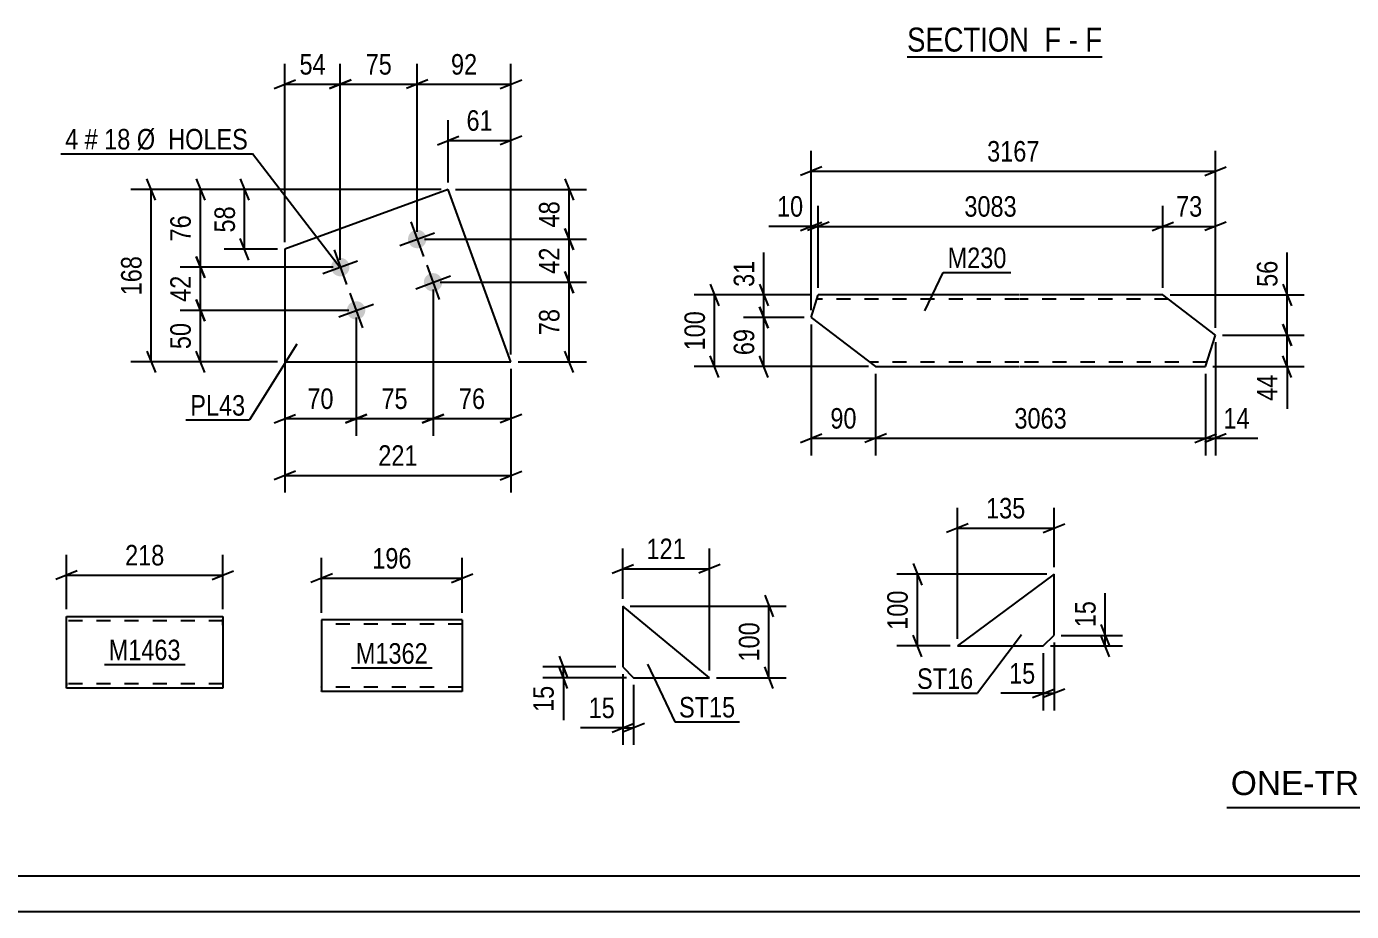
# Model space of a CAD drawing. Header units: millimetres. Extents: x 0 to 841, y 0 to 594.
# Drawn here: x 235.4 to 420.4, y 0 to 123.5 of the extents above; entities that cross this region are included whole.
import ezdxf

# ---------------------------------------------------------------- set-up
doc = ezdxf.new("R2010")
doc.units = ezdxf.units.MM
doc.linetypes.add('DXK_LINE_DOT2', pattern=[3.9198, 1.9599, -1.9599])
doc.styles.add('Arial', font='ARIAL.TTF', dxfattribs={"height": 0.2})
doc.styles.add('Arial Narrow', font='ARIALN.TTF', dxfattribs={"height": 0.2})

# ---------------------------------------------------------------- blocks, each defined once
blk = doc.blocks.new('Unknown-247305034-1135 - 41552')
at = {"color": 5, "linetype": 'Continuous'}
for p, q in [((5, 5), (836, 5)), ((0, 0), (841, 0))]:
    blk.add_line(p, q, dxfattribs=at)
blk = doc.blocks.new('Unknown-247305034-17 - 4380')
at = {"color": 6, "linetype": 'Continuous'}
blk.add_line((358.35, 119.27), (385.57, 119.27), dxfattribs=at)
at = {"color": 0, "linetype": 'Continuous'}
for points in [[(376.46, 120.02), (376.46, 123.52), (358.35, 123.52), (358.35, 120.02)], [(379.85, 120.02), (379.85, 123.52), (377.51, 123.52), (377.51, 120.02)], [(382.18, 120.02), (382.18, 123.52), (380.9, 123.52), (380.9, 120.02)], [(385.57, 120.02), (385.57, 123.52), (383.23, 123.52), (383.23, 120.02)]]:
    blk.add_wipeout(points, dxfattribs=at)
at = {"color": 7, "linetype": 'Continuous', "style": 'Arial Narrow'}
for s, p in [('SECTION ', (358.35, 120.02)), ('F', (377.51, 120.02)), ('F', (383.23, 120.02)), ('-', (380.9, 120.02))]:
    blk.add_text(s, height=3.34, dxfattribs=at).set_placement(p)
blk = doc.blocks.new('Part-247305034-6450 - 6444')
at = {"color": 2, "linetype": 'Continuous'}
for p, q in [((344.96, 82.91), (345.94, 86.05)), ((373.95, 86.05), (345.94, 86.05)), ((394.05, 86.05), (374.05, 86.05)), ((401.4, 80.46), (394.05, 86.05)), ((344.96, 82.91), (353.95, 76.05)), ((400.02, 76.05), (401.4, 80.46)), ((353.95, 76.05), (373.95, 76.05)), ((374.05, 76.05), (400.02, 76.05))]:
    blk.add_line(p, q, dxfattribs=at)
at = {"color": 7, "linetype": 'DXK_LINE_DOT2'}
for p, q in [((373.95, 85.45), (345.75, 85.45)), ((394.84, 85.45), (374.05, 85.45)), ((373.95, 76.65), (353.16, 76.65)), ((400.21, 76.65), (374.05, 76.65))]:
    blk.add_line(p, q, dxfattribs=at)
blk = doc.blocks.new('Part-247305034-5255 - 5249')
at = {"color": 2, "linetype": 'Continuous'}
for p, q in [((318.66, 42.63), (318.66, 34.13)), ((330.75, 32.63), (318.66, 42.63)), ((318.66, 34.13), (320.16, 32.63)), ((320.16, 32.63), (330.75, 32.63))]:
    blk.add_line(p, q, dxfattribs=at)
blk = doc.blocks.new('Part-247305034-5311 - 5305')
at = {"color": 2, "linetype": 'Continuous'}
for p, q in [((378.86, 47.06), (365.36, 37.06)), ((378.86, 38.56), (378.86, 47.06)), ((365.36, 37.06), (377.36, 37.06)), ((377.36, 37.06), (378.86, 38.56))]:
    blk.add_line(p, q, dxfattribs=at)
blk = doc.blocks.new('Bolt-247305034-5788 - 5782')
at = {"linetype": 'Continuous'}
for points in [[(291.15, 94.3, -1), (288.74, 93.41, -1)], [(280.42, 90.38, -1), (278, 89.5, -1)], [(293.36, 88.26, -1), (290.94, 87.38, -1)], [(282.62, 84.34, -1), (280.21, 83.46, -1)]]:
    blk.add_hatch(color=1, dxfattribs=at).paths.add_polyline_path(points)
at = {"color": 1, "linetype": 'Continuous'}
for p, q in [((289.06, 96.27), (290.83, 91.44)), ((287.53, 92.97), (292.36, 94.74)), ((276.79, 89.06), (281.63, 90.82)), ((278.33, 92.35), (280.09, 87.52)), ((291.27, 90.23), (293.03, 85.4)), ((289.73, 86.93), (294.57, 88.7)), ((280.53, 86.31), (282.29, 81.48)), ((279, 83.02), (283.83, 84.78))]:
    blk.add_line(p, q, dxfattribs=at)
blk = doc.blocks.new('Part-247305034-5793 - 5782')
at = {"color": 2, "linetype": 'Continuous'}
for p, q in [((294.27, 100.76), (271.46, 92.43)), ((303.04, 76.73), (294.27, 100.76)), ((271.46, 92.43), (271.46, 76.73)), ((271.46, 76.73), (303.04, 76.73))]:
    blk.add_line(p, q, dxfattribs=at)
blk = doc.blocks.new('Part-247305034-41567 - 41566')
at = {"color": 2, "linetype": 'Continuous'}
for p, q in [((296.21, 40.69), (276.6, 40.69)), ((276.6, 40.69), (276.6, 30.78)), ((296.21, 40.69), (296.21, 30.69)), ((276.6, 30.69), (276.6, 30.78)), ((296.21, 30.69), (276.6, 30.69))]:
    blk.add_line(p, q, dxfattribs=at)
at = {"color": 7, "linetype": 'DXK_LINE_DOT2'}
for p, q in [((296.21, 40.09), (276.6, 40.09)), ((276.6, 31.29), (276.6, 31.34)), ((296.21, 31.29), (276.6, 31.29)), ((296.21, 31.29), (296.21, 31.34))]:
    blk.add_line(p, q, dxfattribs=at)
blk = doc.blocks.new('Part-247305034-41602 - 41601')
at = {"color": 2, "linetype": 'Continuous'}
for p, q in [((240.99, 39.98), (240.99, 41.18)), ((240.99, 41.18), (262.81, 41.18)), ((262.81, 41.18), (262.81, 41.08)), ((262.81, 41.08), (262.81, 39.98)), ((240.99, 31.92), (240.99, 39.98)), ((262.81, 39.98), (262.81, 31.18)), ((240.99, 31.27), (240.99, 31.92)), ((240.99, 31.18), (240.99, 31.27)), ((262.81, 31.18), (240.99, 31.18))]:
    blk.add_line(p, q, dxfattribs=at)
at = {"color": 7, "linetype": 'DXK_LINE_DOT2'}
for p, q in [((262.81, 39.98), (262.81, 40.82)), ((262.81, 40.58), (240.99, 40.58)), ((240.99, 31.92), (240.99, 31.53)), ((240.99, 31.78), (240.99, 31.82)), ((262.81, 31.78), (240.99, 31.78)), ((262.81, 31.78), (262.81, 31.82))]:
    blk.add_line(p, q, dxfattribs=at)
blk = doc.blocks.new('StraightDimension-247305034-41111 - 6444')
at = {"color": 7, "linetype": 'Continuous'}
for p, q in [((394.05, 87.05), (394.05, 98.48)), ((401.4, 81.46), (401.4, 98.48)), ((392.55, 95.03), (395.55, 96.23)), ((402.9, 96.23), (399.9, 95.03)), ((394.05, 95.63), (401.4, 95.63))]:
    blk.add_line(p, q, dxfattribs=at)
at = {"color": 0}
blk.add_wipeout([(400.15, 96.38), (400.15, 100.58), (395.3, 100.58), (395.3, 96.38)], dxfattribs=at)
at = {"color": 3, "style": 'Arial Narrow'}
blk.add_text('73', height=2.863, dxfattribs=at).set_placement((395.9, 96.98))
blk = doc.blocks.new('StraightDimension-247305034-41113 - 6444')
at = {"color": 7, "linetype": 'Continuous'}
for p, q in [((344.96, 83.91), (344.96, 98.48)), ((345.94, 87.05), (345.94, 98.48)), ((343.46, 95.03), (346.46, 96.23)), ((347.44, 96.23), (344.44, 95.03)), ((344.96, 95.63), (345.94, 95.63))]:
    blk.add_line(p, q, dxfattribs=at)
at = {"color": 0}
blk.add_wipeout([(344.43, 96.38), (344.43, 100.58), (339.58, 100.58), (339.58, 96.38)], dxfattribs=at)
at = {"color": 7, "linetype": 'Continuous'}
blk.add_line((344.96, 95.63), (339.05, 95.63), dxfattribs=at)
blk.add_line((344.96, 95.63), (339.05, 95.63), dxfattribs=at)
at = {"color": 3, "style": 'Arial Narrow'}
blk.add_text('10', height=2.863, dxfattribs=at).set_placement((340.18, 96.98))
blk = doc.blocks.new('StraightDimension-247305034-41100 - 6444')
at = {"color": 7, "linetype": 'Continuous'}
for p, q in [((344.96, 83.91), (344.96, 106.17)), ((401.4, 81.46), (401.4, 106.17)), ((346.46, 103.92), (343.46, 102.72)), ((399.9, 102.72), (402.9, 103.92)), ((344.96, 103.32), (401.4, 103.32))]:
    blk.add_line(p, q, dxfattribs=at)
at = {"color": 0}
blk.add_wipeout([(377.43, 104.07), (377.43, 108.27), (368.92, 108.27), (368.92, 104.07)], dxfattribs=at)
at = {"color": 3, "style": 'Arial Narrow'}
blk.add_text('3167', height=2.863, dxfattribs=at).set_placement((369.52, 104.67))
blk = doc.blocks.new('StraightDimension-247305034-41112 - 6444')
at = {"color": 7, "linetype": 'Continuous'}
for p, q in [((345.94, 87.05), (345.94, 98.48)), ((394.05, 87.05), (394.05, 98.48)), ((347.44, 96.23), (344.44, 95.03)), ((392.55, 95.03), (395.55, 96.23)), ((345.94, 95.63), (394.05, 95.63))]:
    blk.add_line(p, q, dxfattribs=at)
at = {"color": 0}
blk.add_wipeout([(374.25, 96.38), (374.25, 100.58), (365.74, 100.58), (365.74, 96.38)], dxfattribs=at)
at = {"color": 3, "style": 'Arial Narrow'}
blk.add_text('3083', height=2.863, dxfattribs=at).set_placement((366.34, 96.98))
blk = doc.blocks.new('StraightDimension-247305034-41170 - 6444')
at = {"color": 7, "linetype": 'Continuous'}
for p, q in [((401.4, 79.46), (401.4, 63.65)), ((400.02, 75.05), (400.02, 63.65)), ((398.52, 65.45), (401.52, 66.65)), ((402.9, 66.65), (399.9, 65.45)), ((400.02, 66.05), (401.4, 66.05))]:
    blk.add_line(p, q, dxfattribs=at)
at = {"color": 0}
blk.add_wipeout([(406.78, 66.8), (406.78, 71), (401.92, 71), (401.92, 66.8)], dxfattribs=at)
at = {"color": 7, "linetype": 'Continuous'}
blk.add_line((401.4, 66.05), (407.3, 66.05), dxfattribs=at)
blk.add_line((401.4, 66.05), (407.3, 66.05), dxfattribs=at)
at = {"color": 3, "style": 'Arial Narrow'}
blk.add_text('14', height=2.863, dxfattribs=at).set_placement((402.52, 67.4))
blk = doc.blocks.new('StraightDimension-247305034-41171 - 6444')
at = {"color": 7, "linetype": 'Continuous'}
for p, q in [((353.95, 75.05), (353.95, 63.65)), ((400.02, 75.05), (400.02, 63.65)), ((355.45, 66.65), (352.45, 65.45)), ((398.52, 65.45), (401.52, 66.65)), ((353.95, 66.05), (400.02, 66.05))]:
    blk.add_line(p, q, dxfattribs=at)
at = {"color": 0}
blk.add_wipeout([(381.24, 66.8), (381.24, 71), (372.73, 71), (372.73, 66.8)], dxfattribs=at)
at = {"color": 3, "style": 'Arial Narrow'}
blk.add_text('3063', height=2.863, dxfattribs=at).set_placement((373.33, 67.4))
blk = doc.blocks.new('StraightDimension-247305034-41172 - 6444')
at = {"color": 7, "linetype": 'Continuous'}
for p, q in [((344.96, 81.91), (344.96, 63.65)), ((353.95, 75.05), (353.95, 63.65)), ((343.46, 65.45), (346.46, 66.65)), ((355.45, 66.65), (352.45, 65.45)), ((344.96, 66.05), (353.95, 66.05))]:
    blk.add_line(p, q, dxfattribs=at)
at = {"color": 0}
blk.add_wipeout([(351.88, 66.8), (351.88, 71), (347.03, 71), (347.03, 66.8)], dxfattribs=at)
at = {"color": 3, "style": 'Arial Narrow'}
blk.add_text('90', height=2.863, dxfattribs=at).set_placement((347.63, 67.4))
blk = doc.blocks.new('StraightDimension-247305034-41229 - 6444')
at = {"color": 7, "linetype": 'Continuous'}
for p, q in [((337.75, 87.55), (338.95, 84.55)), ((344.94, 86.05), (335.5, 86.05)), ((338.35, 82.91), (338.35, 86.05)), ((338.95, 81.41), (337.75, 84.41)), ((343.96, 82.91), (335.5, 82.91))]:
    blk.add_line(p, q, dxfattribs=at)
at = {"color": 0}
blk.add_wipeout([(337.6, 91.43), (333.4, 91.43), (333.4, 86.58), (337.6, 86.58)], dxfattribs=at)
at = {"color": 7, "linetype": 'Continuous'}
blk.add_line((338.35, 86.05), (338.35, 91.96), dxfattribs=at)
blk.add_line((338.35, 86.05), (338.35, 91.96), dxfattribs=at)
at = {"color": 3, "style": 'Arial Narrow'}
blk.add_text('31', height=2.863, rotation=90.0002, dxfattribs=at).set_placement((337, 87.18))
blk = doc.blocks.new('StraightDimension-247305034-41230 - 6444')
at = {"color": 7, "linetype": 'Continuous'}
for p, q in [((337.75, 84.41), (338.95, 81.41)), ((343.96, 82.91), (335.5, 82.91)), ((338.35, 76.05), (338.35, 82.91)), ((352.95, 76.05), (335.5, 76.05)), ((338.95, 74.55), (337.75, 77.55))]:
    blk.add_line(p, q, dxfattribs=at)
at = {"color": 0}
blk.add_wipeout([(337.6, 81.91), (333.4, 81.91), (333.4, 77.05), (337.6, 77.05)], dxfattribs=at)
at = {"color": 3, "style": 'Arial Narrow'}
blk.add_text('69', height=2.863, rotation=90.0002, dxfattribs=at).set_placement((337, 77.65))
blk = doc.blocks.new('StraightDimension-247305034-41278 - 6444')
at = {"color": 7, "linetype": 'Continuous'}
for p, q in [((330.87, 87.55), (332.07, 84.55)), ((344.94, 86.05), (328.62, 86.05)), ((331.47, 76.05), (331.47, 86.05)), ((352.95, 76.05), (328.62, 76.05)), ((332.07, 74.55), (330.87, 77.55))]:
    blk.add_line(p, q, dxfattribs=at)
at = {"color": 0}
blk.add_wipeout([(330.72, 84.4), (326.52, 84.4), (326.52, 77.71), (330.72, 77.71)], dxfattribs=at)
at = {"color": 3, "style": 'Arial Narrow'}
blk.add_text('100', height=2.863, rotation=90.0002, dxfattribs=at).set_placement((330.12, 78.31))
blk = doc.blocks.new('StraightDimension-247305034-41310 - 6444')
at = {"color": 7, "linetype": 'Continuous'}
for p, q in [((410.8, 87.55), (412, 84.55)), ((395.05, 86.05), (413.8, 86.05)), ((411.4, 80.46), (411.4, 86.05)), ((412, 78.96), (410.8, 81.96)), ((402.4, 80.46), (413.8, 80.46))]:
    blk.add_line(p, q, dxfattribs=at)
at = {"color": 0}
blk.add_wipeout([(410.65, 91.43), (406.45, 91.43), (406.45, 86.58), (410.65, 86.58)], dxfattribs=at)
at = {"color": 7, "linetype": 'Continuous'}
blk.add_line((411.4, 86.05), (411.4, 91.96), dxfattribs=at)
blk.add_line((411.4, 86.05), (411.4, 91.96), dxfattribs=at)
at = {"color": 3, "style": 'Arial Narrow'}
blk.add_text('56', height=2.863, rotation=90.0002, dxfattribs=at).set_placement((410.05, 87.18))
blk = doc.blocks.new('StraightDimension-247305034-41311 - 6444')
at = {"color": 7, "linetype": 'Continuous'}
for p, q in [((410.8, 81.96), (412, 78.96)), ((402.4, 80.46), (413.8, 80.46)), ((411.4, 76.05), (411.4, 80.46)), ((401.02, 76.05), (413.8, 76.05)), ((412, 74.55), (410.8, 77.55))]:
    blk.add_line(p, q, dxfattribs=at)
at = {"color": 0}
blk.add_wipeout([(410.65, 75.53), (406.45, 75.53), (406.45, 70.67), (410.65, 70.67)], dxfattribs=at)
at = {"color": 7, "linetype": 'Continuous'}
blk.add_line((411.4, 76.05), (411.4, 70.15), dxfattribs=at)
blk.add_line((411.4, 76.05), (411.4, 70.15), dxfattribs=at)
at = {"color": 3, "style": 'Arial Narrow'}
blk.add_text('44', height=2.863, rotation=90.0002, dxfattribs=at).set_placement((410.05, 71.27))
blk = doc.blocks.new('StraightDimension-247305034-5279 - 5249')
at = {"color": 7, "linetype": 'Continuous'}
for p, q in [((309.75, 35.63), (310.95, 32.63)), ((317.66, 34.13), (307.5, 34.13)), ((310.95, 31.13), (309.75, 34.13)), ((310.35, 32.63), (310.35, 34.13)), ((319.16, 32.63), (307.5, 32.63))]:
    blk.add_line(p, q, dxfattribs=at)
at = {"color": 0}
blk.add_wipeout([(309.6, 32.11), (305.4, 32.11), (305.4, 27.25), (309.6, 27.25)], dxfattribs=at)
at = {"color": 7, "linetype": 'Continuous'}
blk.add_line((310.35, 32.63), (310.35, 26.72), dxfattribs=at)
blk.add_line((310.35, 32.63), (310.35, 26.72), dxfattribs=at)
at = {"color": 3, "style": 'Arial Narrow'}
blk.add_text('15', height=2.863, rotation=90.0002, dxfattribs=at).set_placement((309, 27.85))
blk = doc.blocks.new('StraightDimension-247305034-5257 - 5249')
at = {"color": 7, "linetype": 'Continuous'}
for p, q in [((318.66, 33.13), (318.66, 23.24)), ((320.16, 31.63), (320.16, 23.24)), ((317.16, 25.04), (320.16, 26.24)), ((321.66, 26.24), (318.66, 25.04)), ((318.66, 25.64), (320.16, 25.64))]:
    blk.add_line(p, q, dxfattribs=at)
at = {"color": 0}
blk.add_wipeout([(318.14, 26.39), (318.14, 30.59), (313.28, 30.59), (313.28, 26.39)], dxfattribs=at)
at = {"color": 7, "linetype": 'Continuous'}
blk.add_line((318.66, 25.64), (312.76, 25.64), dxfattribs=at)
blk.add_line((318.66, 25.64), (312.76, 25.64), dxfattribs=at)
at = {"color": 3, "style": 'Arial Narrow'}
blk.add_text('15', height=2.863, dxfattribs=at).set_placement((313.88, 26.99))
blk = doc.blocks.new('StraightDimension-247305034-5269 - 5249')
at = {"color": 7, "linetype": 'Continuous'}
for p, q in [((318.66, 43.63), (318.66, 50.68)), ((330.75, 33.63), (330.75, 50.68)), ((317.16, 47.23), (320.16, 48.43)), ((332.25, 48.43), (329.25, 47.23)), ((318.66, 47.83), (330.75, 47.83))]:
    blk.add_line(p, q, dxfattribs=at)
at = {"color": 0}
blk.add_wipeout([(328.05, 48.58), (328.05, 52.78), (321.36, 52.78), (321.36, 48.58)], dxfattribs=at)
at = {"color": 3, "style": 'Arial Narrow'}
blk.add_text('121', height=2.863, dxfattribs=at).set_placement((321.96, 49.18))
blk = doc.blocks.new('StraightDimension-247305034-5290 - 5249')
at = {"color": 7, "linetype": 'Continuous'}
for p, q in [((319.66, 42.63), (341.46, 42.63)), ((338.46, 44.13), (339.66, 41.13)), ((339.06, 32.63), (339.06, 42.63)), ((339.66, 31.13), (338.46, 34.13)), ((331.75, 32.63), (341.46, 32.63))]:
    blk.add_line(p, q, dxfattribs=at)
at = {"color": 0}
blk.add_wipeout([(338.31, 40.97), (334.11, 40.97), (334.11, 34.29), (338.31, 34.29)], dxfattribs=at)
at = {"color": 3, "style": 'Arial Narrow'}
blk.add_text('100', height=2.863, rotation=90.0002, dxfattribs=at).set_placement((337.71, 34.89))
blk = doc.blocks.new('StraightDimension-247305034-42318 - 5305')
at = {"color": 7, "linetype": 'Continuous'}
for p, q in [((365.36, 38.06), (365.36, 56.36)), ((378.86, 48.06), (378.86, 56.36)), ((366.86, 54.11), (363.86, 52.91)), ((377.36, 52.91), (380.36, 54.11)), ((365.36, 53.51), (378.86, 53.51))]:
    blk.add_line(p, q, dxfattribs=at)
at = {"color": 0}
blk.add_wipeout([(375.45, 54.26), (375.45, 58.46), (368.77, 58.46), (368.77, 54.26)], dxfattribs=at)
at = {"color": 3, "style": 'Arial Narrow'}
blk.add_text('135', height=2.863, dxfattribs=at).set_placement((369.37, 54.86))
blk = doc.blocks.new('StraightDimension-247305034-42357 - 5305')
at = {"color": 7, "linetype": 'Continuous'}
for p, q in [((378.86, 37.56), (378.86, 28.05)), ((377.36, 36.06), (377.36, 28.05)), ((375.86, 29.85), (378.86, 31.05)), ((380.36, 31.05), (377.36, 29.85)), ((377.36, 30.45), (378.86, 30.45))]:
    blk.add_line(p, q, dxfattribs=at)
at = {"color": 0}
blk.add_wipeout([(376.83, 31.2), (376.83, 35.4), (371.98, 35.4), (371.98, 31.2)], dxfattribs=at)
at = {"color": 7, "linetype": 'Continuous'}
blk.add_line((377.36, 30.45), (371.45, 30.45), dxfattribs=at)
blk.add_line((377.36, 30.45), (371.45, 30.45), dxfattribs=at)
at = {"color": 3, "style": 'Arial Narrow'}
blk.add_text('15', height=2.863, dxfattribs=at).set_placement((372.58, 31.8))
blk = doc.blocks.new('StraightDimension-247305034-42333 - 5305')
at = {"color": 7, "linetype": 'Continuous'}
for p, q in [((359.18, 48.56), (360.38, 45.56)), ((377.86, 47.06), (356.93, 47.06)), ((359.78, 37.06), (359.78, 47.06)), ((364.36, 37.06), (356.93, 37.06)), ((360.38, 35.56), (359.18, 38.56))]:
    blk.add_line(p, q, dxfattribs=at)
at = {"color": 0}
blk.add_wipeout([(359.03, 45.41), (354.83, 45.41), (354.83, 38.72), (359.03, 38.72)], dxfattribs=at)
at = {"color": 3, "style": 'Arial Narrow'}
blk.add_text('100', height=2.863, rotation=90.0002, dxfattribs=at).set_placement((358.43, 39.32))
blk = doc.blocks.new('StraightDimension-247305034-42343 - 5305')
at = {"color": 7, "linetype": 'Continuous'}
for p, q in [((385.41, 40.04), (386.61, 37.04)), ((378.36, 37.06), (388.41, 37.06)), ((379.84, 38.54), (388.41, 38.54)), ((386.61, 35.56), (385.41, 38.56)), ((386.01, 37.06), (386.01, 38.54))]:
    blk.add_line(p, q, dxfattribs=at)
at = {"color": 0}
blk.add_wipeout([(385.26, 43.93), (381.06, 43.93), (381.06, 39.07), (385.26, 39.07)], dxfattribs=at)
at = {"color": 7, "linetype": 'Continuous'}
blk.add_line((386.01, 38.54), (386.01, 44.45), dxfattribs=at)
blk.add_line((386.01, 38.54), (386.01, 44.45), dxfattribs=at)
at = {"color": 3, "style": 'Arial Narrow'}
blk.add_text('15', height=2.863, rotation=90.0002, dxfattribs=at).set_placement((384.66, 39.67))
blk = doc.blocks.new('StraightDimension-247305034-41032 - 5782')
at = {"color": 7, "linetype": 'Continuous'}
for p, q in [((294.27, 101.76), (294.27, 110.47)), ((303.04, 77.73), (303.04, 110.47)), ((292.77, 107.02), (295.77, 108.22)), ((294.27, 107.62), (303.04, 107.62)), ((304.54, 108.22), (301.54, 107.02))]:
    blk.add_line(p, q, dxfattribs=at)
at = {"color": 0}
blk.add_wipeout([(301.08, 108.37), (301.08, 112.57), (296.23, 112.57), (296.23, 108.37)], dxfattribs=at)
at = {"color": 3, "style": 'Arial Narrow'}
blk.add_text('61', height=2.863, dxfattribs=at).set_placement((296.83, 108.97))
blk = doc.blocks.new('StraightDimension-247305034-40957 - 5782')
at = {"color": 7, "linetype": 'Continuous'}
for p, q in [((271.46, 91.43), (271.46, 58.46)), ((303.04, 75.73), (303.04, 58.46)), ((272.96, 61.46), (269.96, 60.26)), ((301.54, 60.26), (304.54, 61.46)), ((271.46, 60.86), (303.04, 60.86))]:
    blk.add_line(p, q, dxfattribs=at)
at = {"color": 0}
blk.add_wipeout([(290.59, 61.61), (290.59, 65.81), (283.91, 65.81), (283.91, 61.61)], dxfattribs=at)
at = {"color": 3, "style": 'Arial Narrow'}
blk.add_text('221', height=2.863, dxfattribs=at).set_placement((284.51, 62.21))
blk = doc.blocks.new('StraightDimension-247305034-40966 - 5782')
at = {"color": 7, "linetype": 'Continuous'}
for p, q in [((253.41, 99.26), (252.21, 102.26)), ((293.27, 100.76), (249.96, 100.76)), ((252.81, 76.73), (252.81, 100.76)), ((252.21, 78.23), (253.41, 75.23)), ((270.46, 76.73), (249.96, 76.73))]:
    blk.add_line(p, q, dxfattribs=at)
at = {"color": 0}
blk.add_wipeout([(252.06, 92.08), (247.86, 92.08), (247.86, 85.4), (252.06, 85.4)], dxfattribs=at)
at = {"color": 3, "style": 'Arial Narrow'}
blk.add_text('168', height=2.863, rotation=90.0002, dxfattribs=at).set_placement((251.46, 86))
blk = doc.blocks.new('StraightDimension-247305034-40986 - 5782')
at = {"color": 7, "linetype": 'Continuous'}
for p, q in [((259.08, 102.26), (260.28, 99.26)), ((293.27, 100.76), (256.83, 100.76)), ((259.68, 89.94), (259.68, 100.76)), ((260.28, 88.44), (259.08, 91.44)), ((278.21, 89.94), (256.83, 89.94))]:
    blk.add_line(p, q, dxfattribs=at)
at = {"color": 0}
blk.add_wipeout([(258.93, 97.77), (254.73, 97.77), (254.73, 92.92), (258.93, 92.92)], dxfattribs=at)
at = {"color": 3, "style": 'Arial Narrow'}
blk.add_text('76', height=2.863, rotation=90.0002, dxfattribs=at).set_placement((258.33, 93.52))
blk = doc.blocks.new('StraightDimension-247305034-40975 - 5782')
at = {"color": 7, "linetype": 'Continuous'}
for p, q in [((265.25, 102.26), (266.45, 99.26)), ((293.27, 100.76), (263, 100.76)), ((265.85, 92.43), (265.85, 100.76)), ((266.45, 90.93), (265.25, 93.93)), ((270.46, 92.43), (263, 92.43))]:
    blk.add_line(p, q, dxfattribs=at)
at = {"color": 0}
blk.add_wipeout([(265.1, 99.02), (260.9, 99.02), (260.9, 94.17), (265.1, 94.17)], dxfattribs=at)
at = {"color": 3, "style": 'Arial Narrow'}
blk.add_text('58', height=2.863, rotation=90.0002, dxfattribs=at).set_placement((264.5, 94.77))
blk = doc.blocks.new('StraightDimension-247305034-40987 - 5782')
at = {"color": 7, "linetype": 'Continuous'}
for p, q in [((259.08, 91.44), (260.28, 88.44)), ((278.21, 89.94), (256.83, 89.94)), ((259.68, 83.9), (259.68, 89.94)), ((260.28, 82.4), (259.08, 85.4)), ((280.41, 83.9), (256.83, 83.9))]:
    blk.add_line(p, q, dxfattribs=at)
at = {"color": 0}
blk.add_wipeout([(258.93, 89.35), (254.73, 89.35), (254.73, 84.49), (258.93, 84.49)], dxfattribs=at)
at = {"color": 3, "style": 'Arial Narrow'}
blk.add_text('42', height=2.863, rotation=90.0002, dxfattribs=at).set_placement((258.33, 85.09))
blk = doc.blocks.new('StraightDimension-247305034-40988 - 5782')
at = {"color": 7, "linetype": 'Continuous'}
for p, q in [((259.08, 85.4), (260.28, 82.4)), ((280.41, 83.9), (256.83, 83.9)), ((259.68, 76.73), (259.68, 83.9)), ((260.28, 75.23), (259.08, 78.23)), ((270.46, 76.73), (256.83, 76.73))]:
    blk.add_line(p, q, dxfattribs=at)
at = {"color": 0}
blk.add_wipeout([(258.93, 82.74), (254.73, 82.74), (254.73, 77.89), (258.93, 77.89)], dxfattribs=at)
at = {"color": 3, "style": 'Arial Narrow'}
blk.add_text('50', height=2.863, rotation=90.0002, dxfattribs=at).set_placement((258.33, 78.49))
blk = doc.blocks.new('StraightDimension-247305034-41009 - 5782')
at = {"color": 7, "linetype": 'Continuous'}
for p, q in [((310.56, 102.26), (311.76, 99.26)), ((295.27, 100.76), (313.56, 100.76)), ((311.16, 93.85), (311.16, 100.76)), ((311.76, 92.35), (310.56, 95.35)), ((290.95, 93.85), (313.56, 93.85))]:
    blk.add_line(p, q, dxfattribs=at)
at = {"color": 0}
blk.add_wipeout([(310.41, 99.73), (306.21, 99.73), (306.21, 94.88), (310.41, 94.88)], dxfattribs=at)
at = {"color": 3, "style": 'Arial Narrow'}
blk.add_text('48', height=2.863, rotation=90.0002, dxfattribs=at).set_placement((309.81, 95.48))
blk = doc.blocks.new('StraightDimension-247305034-41074 - 5782')
at = {"color": 7, "linetype": 'Continuous'}
for p, q in [((292.15, 86.82), (292.15, 66.39)), ((303.04, 75.73), (303.04, 66.39)), ((290.65, 68.19), (293.65, 69.39)), ((292.15, 68.79), (303.04, 68.79)), ((304.54, 69.39), (301.54, 68.19))]:
    blk.add_line(p, q, dxfattribs=at)
at = {"color": 0}
blk.add_wipeout([(300.02, 69.54), (300.02, 73.74), (295.17, 73.74), (295.17, 69.54)], dxfattribs=at)
at = {"color": 3, "style": 'Arial Narrow'}
blk.add_text('76', height=2.863, dxfattribs=at).set_placement((295.77, 70.14))
blk = doc.blocks.new('StraightDimension-247305034-41010 - 5782')
at = {"color": 7, "linetype": 'Continuous'}
for p, q in [((310.56, 95.35), (311.76, 92.35)), ((290.95, 93.85), (313.56, 93.85)), ((311.16, 87.82), (311.16, 93.85)), ((311.76, 86.32), (310.56, 89.32)), ((293.15, 87.82), (313.56, 87.82))]:
    blk.add_line(p, q, dxfattribs=at)
at = {"color": 0}
blk.add_wipeout([(310.41, 93.26), (306.21, 93.26), (306.21, 88.41), (310.41, 88.41)], dxfattribs=at)
at = {"color": 3, "style": 'Arial Narrow'}
blk.add_text('42', height=2.863, rotation=90.0002, dxfattribs=at).set_placement((309.81, 89.01))
blk = doc.blocks.new('StraightDimension-247305034-41075 - 5782')
at = {"color": 7, "linetype": 'Continuous'}
for p, q in [((292.15, 86.82), (292.15, 66.39)), ((281.41, 82.9), (281.41, 66.39)), ((279.91, 68.19), (282.91, 69.39)), ((281.41, 68.79), (292.15, 68.79)), ((293.65, 69.39), (290.65, 68.19))]:
    blk.add_line(p, q, dxfattribs=at)
at = {"color": 0}
blk.add_wipeout([(289.21, 69.54), (289.21, 73.74), (284.35, 73.74), (284.35, 69.54)], dxfattribs=at)
at = {"color": 3, "style": 'Arial Narrow'}
blk.add_text('75', height=2.863, dxfattribs=at).set_placement((284.95, 70.14))
blk = doc.blocks.new('StraightDimension-247305034-41011 - 5782')
at = {"color": 7, "linetype": 'Continuous'}
for p, q in [((310.56, 89.32), (311.76, 86.32)), ((293.15, 87.82), (313.56, 87.82)), ((311.16, 76.73), (311.16, 87.82)), ((311.76, 75.23), (310.56, 78.23)), ((304.04, 76.73), (313.56, 76.73))]:
    blk.add_line(p, q, dxfattribs=at)
at = {"color": 0}
blk.add_wipeout([(310.41, 84.7), (306.21, 84.7), (306.21, 79.84), (310.41, 79.84)], dxfattribs=at)
at = {"color": 3, "style": 'Arial Narrow'}
blk.add_text('78', height=2.863, rotation=90.0002, dxfattribs=at).set_placement((309.81, 80.44))
blk = doc.blocks.new('StraightDimension-247305034-41041 - 5782')
at = {"color": 7, "linetype": 'Continuous'}
for p, q in [((289.95, 94.85), (289.95, 118.31)), ((303.04, 77.73), (303.04, 118.31)), ((291.45, 116.06), (288.45, 114.86)), ((289.95, 115.46), (303.04, 115.46)), ((301.54, 114.86), (304.54, 116.06))]:
    blk.add_line(p, q, dxfattribs=at)
at = {"color": 0}
blk.add_wipeout([(298.92, 116.21), (298.92, 120.41), (294.06, 120.41), (294.06, 116.21)], dxfattribs=at)
at = {"color": 3, "style": 'Arial Narrow'}
blk.add_text('92', height=2.863, dxfattribs=at).set_placement((294.66, 116.81))
blk = doc.blocks.new('StraightDimension-247305034-41042 - 5782')
at = {"color": 7, "linetype": 'Continuous'}
for p, q in [((279.21, 90.94), (279.21, 118.31)), ((289.95, 94.85), (289.95, 118.31)), ((277.71, 114.86), (280.71, 116.06)), ((279.21, 115.46), (289.95, 115.46)), ((291.45, 116.06), (288.45, 114.86))]:
    blk.add_line(p, q, dxfattribs=at)
at = {"color": 0}
blk.add_wipeout([(287.01, 116.21), (287.01, 120.41), (282.15, 120.41), (282.15, 116.21)], dxfattribs=at)
at = {"color": 3, "style": 'Arial Narrow'}
blk.add_text('75', height=2.863, dxfattribs=at).set_placement((282.75, 116.81))
blk = doc.blocks.new('StraightDimension-247305034-41043 - 5782')
at = {"color": 7, "linetype": 'Continuous'}
for p, q in [((271.46, 93.43), (271.46, 118.31)), ((279.21, 90.94), (279.21, 118.31)), ((269.96, 114.86), (272.96, 116.06)), ((271.46, 115.46), (279.21, 115.46)), ((280.71, 116.06), (277.71, 114.86))]:
    blk.add_line(p, q, dxfattribs=at)
at = {"color": 0}
blk.add_wipeout([(277.76, 116.21), (277.76, 120.41), (272.91, 120.41), (272.91, 116.21)], dxfattribs=at)
at = {"color": 3, "style": 'Arial Narrow'}
blk.add_text('54', height=2.863, dxfattribs=at).set_placement((273.51, 116.81))
blk = doc.blocks.new('StraightDimension-247305034-41076 - 5782')
at = {"color": 7, "linetype": 'Continuous'}
for p, q in [((281.41, 82.9), (281.41, 66.39)), ((271.46, 75.73), (271.46, 66.39)), ((269.96, 68.19), (272.96, 69.39)), ((271.46, 68.79), (281.41, 68.79)), ((282.91, 69.39), (279.91, 68.19))]:
    blk.add_line(p, q, dxfattribs=at)
at = {"color": 0}
blk.add_wipeout([(278.86, 69.54), (278.86, 73.74), (274.01, 73.74), (274.01, 69.54)], dxfattribs=at)
at = {"color": 3, "style": 'Arial Narrow'}
blk.add_text('70', height=2.863, dxfattribs=at).set_placement((274.61, 70.14))
blk = doc.blocks.new('StraightDimension-247305034-41692 - 41566')
at = {"color": 7, "linetype": 'Continuous'}
for p, q in [((276.6, 41.69), (276.6, 49.36)), ((296.21, 41.69), (296.21, 49.36)), ((278.1, 47.11), (275.1, 45.91)), ((276.6, 46.51), (296.21, 46.51)), ((294.71, 45.91), (297.71, 47.11))]:
    blk.add_line(p, q, dxfattribs=at)
at = {"color": 0}
blk.add_wipeout([(289.75, 47.26), (289.75, 51.46), (283.07, 51.46), (283.07, 47.26)], dxfattribs=at)
at = {"color": 3, "style": 'Arial Narrow'}
blk.add_text('196', height=2.863, dxfattribs=at).set_placement((283.67, 47.86))
blk = doc.blocks.new('StraightDimension-247305034-41700 - 41601')
at = {"color": 7, "linetype": 'Continuous'}
for p, q in [((240.99, 42.18), (240.99, 49.8)), ((262.81, 42.18), (262.81, 49.8)), ((242.49, 47.55), (239.49, 46.35)), ((240.99, 46.95), (262.81, 46.95)), ((261.31, 46.35), (264.31, 47.55))]:
    blk.add_line(p, q, dxfattribs=at)
at = {"color": 0}
blk.add_wipeout([(255.24, 47.7), (255.24, 51.9), (248.56, 51.9), (248.56, 47.7)], dxfattribs=at)
at = {"color": 3, "style": 'Arial Narrow'}
blk.add_text('218', height=2.863, dxfattribs=at).set_placement((249.16, 48.3))
blk = doc.blocks.new('Unknown-247305034-43592 - 41552')
at = {"color": 7, "linetype": 'Continuous'}
blk.add_line((403, 14.5), (473, 14.5), dxfattribs=at)
at = {"color": 7, "style": 'Arial'}
blk.add_text('ONE-TRUSS MARKED AS TR36', height=3.3428, dxfattribs=at).set_placement((403.54, 16.25))
blk = doc.blocks.new('Mark-247305034-6446 - 6444')
at = {"color": 0}
blk.add_wipeout([(372.22, 89.8), (372.22, 92.8), (364, 92.8), (364, 89.8)], dxfattribs=at)
blk.add_wipeout([(372.22, 89.8), (372.22, 92.8), (364, 92.8), (364, 89.8)], dxfattribs=at)
at = {"color": 30, "linetype": 'Continuous'}
for p, q in [((360.83, 83.84), (363.4, 89.2)), ((363.4, 89.2), (372.82, 89.2))]:
    blk.add_line(p, q, dxfattribs=at)
at = {"color": 3, "style": 'Arial Narrow'}
blk.add_text('M230', height=2.863, dxfattribs=at).set_placement((364, 89.8))
blk = doc.blocks.new('Mark-247305034-5251 - 5249')
at = {"color": 0}
blk.add_wipeout([(334.36, 27.08), (334.36, 30.08), (326.5, 30.08), (326.5, 27.08)], dxfattribs=at)
blk.add_wipeout([(334.36, 27.08), (334.36, 30.08), (326.5, 30.08), (326.5, 27.08)], dxfattribs=at)
at = {"color": 30, "linetype": 'Continuous'}
for p, q in [((322.11, 34.51), (325.9, 26.48)), ((325.9, 26.48), (334.96, 26.48))]:
    blk.add_line(p, q, dxfattribs=at)
at = {"color": 3, "style": 'Arial Narrow'}
blk.add_text('ST15', height=2.863, dxfattribs=at).set_placement((326.5, 27.08))
blk = doc.blocks.new('Mark-247305034-5307 - 5305')
at = {"color": 0}
blk.add_wipeout([(367.59, 31.07), (367.59, 34.07), (359.73, 34.07), (359.73, 31.07)], dxfattribs=at)
blk.add_wipeout([(367.59, 31.07), (367.59, 34.07), (359.73, 34.07), (359.73, 31.07)], dxfattribs=at)
at = {"color": 30, "linetype": 'Continuous'}
for p in [(374.32, 38.63), (359.13, 30.47)]:
    blk.add_line(p, (368.19, 30.47), dxfattribs=at)
at = {"color": 3, "style": 'Arial Narrow'}
blk.add_text('ST16', height=2.863, dxfattribs=at).set_placement((359.73, 31.07))
blk = doc.blocks.new('Mark-247305034-5784 - 5782')
at = {"color": 0}
blk.add_wipeout([(242.62, 106.36), (242.62, 109.36), (240.79, 109.36), (240.79, 106.36)], dxfattribs=at)
blk.add_wipeout([(242.62, 106.36), (242.62, 109.36), (240.79, 109.36), (240.79, 106.36)], dxfattribs=at)
at = {"color": 3, "style": 'Arial Narrow'}
blk.add_text('4', height=2.86, dxfattribs=at).set_placement((240.79, 106.36))
at = {"color": 0}
blk.add_wipeout([(245.34, 106.36), (245.34, 109.36), (243.52, 109.36), (243.52, 106.36)], dxfattribs=at)
blk.add_wipeout([(245.34, 106.36), (245.34, 109.36), (243.52, 109.36), (243.52, 106.36)], dxfattribs=at)
blk.add_wipeout([(249.9, 106.36), (249.9, 109.36), (246.24, 109.36), (246.24, 106.36)], dxfattribs=at)
blk.add_wipeout([(249.9, 106.36), (249.9, 109.36), (246.24, 109.36), (246.24, 106.36)], dxfattribs=at)
at = {"color": 3, "style": 'Arial Narrow'}
for s, height, p in [('#', 2.86, (243.52, 106.36)), ('18', 2.863, (246.24, 106.36))]:
    blk.add_text(s, height=height, dxfattribs=at).set_placement(p)
at = {"color": 0}
blk.add_wipeout([(266.33, 106.36), (266.33, 109.36), (250.8, 109.36), (250.8, 106.36)], dxfattribs=at)
blk.add_wipeout([(266.33, 106.36), (266.33, 109.36), (250.8, 109.36), (250.8, 106.36)], dxfattribs=at)
at = {"color": 7, "linetype": 'Continuous'}
for p in [(240.19, 105.76), (279.21, 89.85)]:
    blk.add_line(p, (266.93, 105.76), dxfattribs=at)
at = {"color": 3, "style": 'Arial Narrow'}
blk.add_text('Ø  HOLES', height=2.863, dxfattribs=at).set_placement((250.8, 106.36))
blk = doc.blocks.new('Mark-247305034-5789 - 5782')
at = {"color": 0}
blk.add_wipeout([(265.94, 69.21), (265.94, 72.21), (258.26, 72.21), (258.26, 69.21)], dxfattribs=at)
blk.add_wipeout([(265.94, 69.21), (265.94, 72.21), (258.26, 72.21), (258.26, 69.21)], dxfattribs=at)
at = {"color": 30, "linetype": 'Continuous'}
for p in [(273.15, 79.17), (257.66, 68.61)]:
    blk.add_line(p, (266.54, 68.61), dxfattribs=at)
at = {"color": 3, "style": 'Arial Narrow'}
blk.add_text('PL43', height=2.863, dxfattribs=at).set_placement((258.26, 69.21))
blk = doc.blocks.new('Mark-247305034-41725 - 41566')
at = {"color": 0}
blk.add_wipeout([(291.43, 34.59), (291.43, 37.59), (281.38, 37.59), (281.38, 34.59)], dxfattribs=at)
blk.add_wipeout([(291.43, 34.59), (291.43, 37.59), (281.38, 37.59), (281.38, 34.59)], dxfattribs=at)
at = {"color": 30, "linetype": 'Continuous'}
blk.add_line((280.78, 33.99), (292.03, 33.99), dxfattribs=at)
at = {"color": 3, "style": 'Arial Narrow'}
blk.add_text('M1362', height=2.863, dxfattribs=at).set_placement((281.38, 34.59))
blk = doc.blocks.new('Mark-247305034-41731 - 41601')
at = {"color": 0}
blk.add_wipeout([(256.93, 35.07), (256.93, 38.07), (246.87, 38.07), (246.87, 35.07)], dxfattribs=at)
blk.add_wipeout([(256.93, 35.07), (256.93, 38.07), (246.87, 38.07), (246.87, 35.07)], dxfattribs=at)
at = {"color": 30, "linetype": 'Continuous'}
blk.add_line((246.27, 34.47), (257.53, 34.47), dxfattribs=at)
at = {"color": 3, "style": 'Arial Narrow'}
blk.add_text('M1463', height=2.863, dxfattribs=at).set_placement((246.87, 35.07))

msp = doc.modelspace()

# ---------------------------------------------------------------- block references
for name in ['Unknown-247305034-1135 - 41552', 'Part-247305034-5793 - 5782', 'Bolt-247305034-5788 - 5782', 'Part-247305034-6450 - 6444', 'Part-247305034-5311 - 5305', 'Part-247305034-5255 - 5249', 'Part-247305034-41602 - 41601', 'Part-247305034-41567 - 41566', 'Unknown-247305034-43592 - 41552']:
    msp.add_blockref(name, (0, 0))

# ---------------------------------------------------------------- next in the draw order: block references
for name in ['Unknown-247305034-17 - 4380', 'StraightDimension-247305034-41032 - 5782', 'StraightDimension-247305034-41113 - 6444', 'StraightDimension-247305034-41111 - 6444', 'StraightDimension-247305034-41170 - 6444', 'StraightDimension-247305034-42318 - 5305', 'StraightDimension-247305034-41700 - 41601', 'StraightDimension-247305034-41692 - 41566', 'Mark-247305034-41731 - 41601', 'Mark-247305034-41725 - 41566', 'StraightDimension-247305034-5279 - 5249']:
    msp.add_blockref(name, (0, 0))

# ---------------------------------------------------------------- next in the draw order: block references
for name in ['StraightDimension-247305034-41100 - 6444', 'StraightDimension-247305034-40957 - 5782', 'StraightDimension-247305034-41171 - 6444', 'StraightDimension-247305034-42357 - 5305', 'StraightDimension-247305034-5257 - 5249']:
    msp.add_blockref(name, (0, 0))

# ---------------------------------------------------------------- next in the draw order: block references
for name in ['StraightDimension-247305034-40966 - 5782', 'StraightDimension-247305034-41112 - 6444', 'StraightDimension-247305034-41172 - 6444', 'StraightDimension-247305034-5269 - 5249', 'StraightDimension-247305034-42333 - 5305']:
    msp.add_blockref(name, (0, 0))

# ---------------------------------------------------------------- next in the draw order: block references
for name in ['StraightDimension-247305034-40986 - 5782', 'Mark-247305034-6446 - 6444', 'StraightDimension-247305034-41229 - 6444', 'StraightDimension-247305034-41310 - 6444', 'StraightDimension-247305034-41074 - 5782', 'StraightDimension-247305034-42343 - 5305', 'StraightDimension-247305034-5290 - 5249', 'Mark-247305034-5307 - 5305']:
    msp.add_blockref(name, (0, 0))

# ---------------------------------------------------------------- next in the draw order: block references
for name in ['StraightDimension-247305034-40975 - 5782', 'StraightDimension-247305034-41230 - 6444', 'StraightDimension-247305034-41311 - 6444', 'Mark-247305034-5251 - 5249']:
    msp.add_blockref(name, (0, 0))

# ---------------------------------------------------------------- next in the draw order: block references
for name in ['StraightDimension-247305034-41009 - 5782', 'StraightDimension-247305034-40987 - 5782', 'StraightDimension-247305034-41278 - 6444']:
    msp.add_blockref(name, (0, 0))

# ---------------------------------------------------------------- next in the draw order: block references
for name in ['StraightDimension-247305034-41010 - 5782', 'StraightDimension-247305034-40988 - 5782']:
    msp.add_blockref(name, (0, 0))

# ---------------------------------------------------------------- next in the draw order: block references
msp.add_blockref('StraightDimension-247305034-41075 - 5782', (0, 0))

# ---------------------------------------------------------------- next in the draw order: block references
for name in ['StraightDimension-247305034-41011 - 5782', 'StraightDimension-247305034-41076 - 5782']:
    msp.add_blockref(name, (0, 0))

# ---------------------------------------------------------------- next in the draw order: block references
for name in ['StraightDimension-247305034-41041 - 5782', 'Mark-247305034-5789 - 5782']:
    msp.add_blockref(name, (0, 0))

# ---------------------------------------------------------------- next in the draw order: block references
msp.add_blockref('StraightDimension-247305034-41042 - 5782', (0, 0))

# ---------------------------------------------------------------- next in the draw order: block references
msp.add_blockref('StraightDimension-247305034-41043 - 5782', (0, 0))

# ---------------------------------------------------------------- next in the draw order: block references
msp.add_blockref('Mark-247305034-5784 - 5782', (0, 0))

doc.saveas('drawing.dxf')
